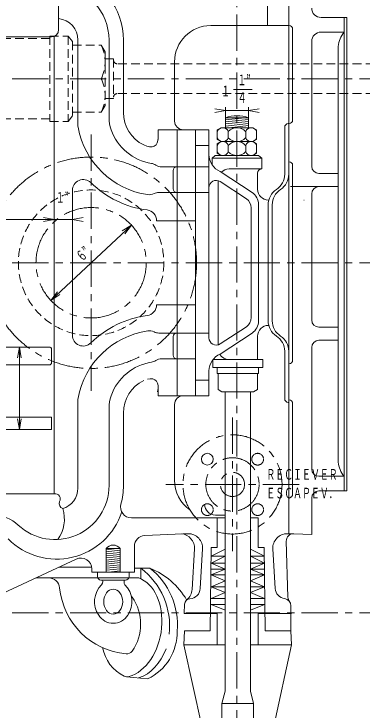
# Model space of a CAD drawing. Units: millimetres, scale not verified. Extents: x -5945 to 5945, y -4205 to 4205.
# Drawn here: x -1401 to -920, y 1650 to 2610 of the extents above; entities that cross this region are included whole.
import ezdxf
from ezdxf.enums import TextEntityAlignment as Align

# ---------------------------------------------------------------- set-up
doc = ezdxf.new("R2010")
doc.units = ezdxf.units.MM
doc.header["$LTSCALE"] = 10
doc.linetypes.add('CHAIN1', pattern=[8, 5, -1, 1, -1])
doc.linetypes.add('DASHED1', pattern=[1.8, 1.2, -0.6])
for name, color, linetype, lineweight in [('0-0_0', 3, 'Continuous', 18), ('0-1_芯', 4, 'CHAIN1', 18), ('0-2_寸法', 2, 'Continuous', 18)]:
    doc.layers.add(name, color=color, linetype=linetype, lineweight=lineweight)
doc.styles.add('ＭＳ ゴシック', font='')
doc.styles.get('ＭＳ ゴシック').set_extended_font_data('MS Gothic')

msp = doc.modelspace()

# ---------------------------------------------------------------- linework, layer by layer
at = {"layer": '0-0_0'}
for p, q in [((-1339.64, 2683.68), (-1339.64, 2588.72)), ((-1021.55, 2663.52), (-1021.55, 1893.2)), ((-1050.84, 2638.55), (-1050.84, 2594.41)), ((-941.43, 2605.48), (-976.84, 2605.48)), ((-945.13, 2605.48), (-945.13, 2267.06)), ((-941.43, 2605.48), (-941.43, 2267.06)), ((-1021.55, 2594.41), (-1129.45, 2594.41)), ((-1021.55, 2594.41), (-1021.16, 2594.41)), ((-1020.76, 2594.41), (-1021.16, 2594.41)), ((-1016.16, 2589.41), (-1016.16, 2464.08)), ((-945.13, 2585.3), (-976.84, 2585.3)), ((-1798.57, 2578.72), (-1349.64, 2578.72)), ((-1345.6, 2579.57), (-1345.6, 1948.28)), ((-1312.96, 2574.44), (-1312.96, 2456.68)), ((-1270.02, 2574.44), (-1270.02, 2467.36)), ((-1250.03, 2574.44), (-1250.03, 2474.49)), ((-989.84, 2400.31), (-989.84, 2572.3)), ((-953.17, 1992.03), (-953.17, 2565.71)), ((-1179.45, 2462.53), (-1179.45, 2544.41)), ((-1082.42, 2467.09), (-1109.16, 2464.25)), ((-1077.16, 2467.09), (-1109.16, 2467.09)), ((-1109.16, 2453.45), (-1109.16, 2467.09)), ((-1077.16, 2464.81), (-1109.16, 2461.41)), ((-1077.16, 2461.97), (-1109.16, 2458.57)), ((-1077.16, 2453.45), (-1077.16, 2467.09)), ((-1131.82, 2450.53), (-1202.19, 2450.53)), ((-1202.19, 2437.34), (-1202.19, 2450.53)), ((-1175.69, 2450.53), (-1175.69, 2083.58)), ((-1150.55, 2450.53), (-1150.55, 2083.58)), ((-1131.82, 2164.25), (-1131.82, 2450.53)), ((-1120.32, 2450.33), (-1114.93, 2453.45)), ((-1120.32, 2437.34), (-1120.32, 2450.33)), ((-1071.39, 2453.45), (-1114.93, 2453.45)), ((-1077.16, 2459.13), (-1109.16, 2455.73)), ((-1077.16, 2456.29), (-1103.89, 2453.45)), ((-1065.99, 2450.33), (-1071.39, 2453.45)), ((-1065.99, 2437.34), (-1065.99, 2450.33)), ((-1027.19, 2389.12), (-1027.19, 2454.08)), ((-1022.19, 2459.08), (-1021.55, 2459.08)), ((-1021.16, 2459.08), (-1021.55, 2459.08)), ((-1105.21, 2439.45), (-1105.21, 2448.22)), ((-1081.1, 2439.45), (-1081.1, 2448.22)), ((-1120.32, 2437.34), (-1114.93, 2434.22)), ((-1071.39, 2434.22), (-1114.93, 2434.22)), ((-1071.39, 2434.22), (-1114.93, 2434.22)), ((-1065.99, 2437.34), (-1071.39, 2434.22)), ((-1065.99, 2431.1), (-1071.39, 2434.22)), ((-1065.99, 2418.1), (-1065.99, 2431.1)), ((-1131.82, 2428.97), (-1150.55, 2428.97)), ((-1105.21, 2420.22), (-1105.21, 2428.99)), ((-1081.1, 2420.22), (-1081.1, 2428.99)), ((-1058.69, 2411.43), (-1127.63, 2411.43)), ((-1063.2, 2414.99), (-1123.11, 2414.99)), ((-1120.32, 2418.1), (-1114.93, 2414.99)), ((-1071.39, 2414.99), (-1114.93, 2414.99)), ((-1065.99, 2418.1), (-1071.39, 2414.99)), ((-1058.69, 2396.51), (-1058.69, 2411.43)), ((-1021.55, 2406.48), (-1021.16, 2406.48)), ((-1197.25, 2399.5), (-1131.82, 2399.5)), ((-1181.28, 2394.5), (-1181.28, 2369)), ((-1072.23, 2364.05), (-1116.24, 2393.01)), ((-1058.69, 2396.51), (-1103.99, 2396.51)), ((-1016.16, 2401.48), (-1016.16, 2132.63)), ((-1064.54, 2390.66), (-1064.54, 2368.43)), ((-953.17, 2390.31), (-979.84, 2390.31)), ((-1118.99, 2380.31), (-1118.99, 2153.8)), ((-1080.17, 2355.28), (-1116.32, 2379.07)), ((-1320.6, 2366.95), (-1320.6, 2167.16)), ((-1201.18, 2364), (-1131.82, 2364)), ((-979.84, 2372.17), (-1019.34, 2372.17)), ((-953.17, 2372.17), (-979.84, 2372.17)), ((-989.84, 2188.22), (-989.84, 2362.17)), ((-1063.22, 2186.77), (-1063.22, 2347.34)), ((-1049.98, 2186.94), (-1049.98, 2347.17)), ((-1049.54, 2353.43), (-1049.18, 2353.43)), ((-1044.34, 2186.94), (-1044.34, 2347.17)), ((-1000.78, 2353.43), (-1000.07, 2353.43)), ((-1073.41, 2191.36), (-1073.41, 2342.75)), ((-1204.19, 2325.01), (-1150.55, 2325.01)), ((-945.13, 1952.26), (-945.13, 2267.06)), ((-941.43, 1952.26), (-941.43, 2267.06)), ((-1204.19, 2209.1), (-1150.55, 2209.1)), ((-1049.54, 2180.68), (-1049.18, 2180.68)), ((-1080.17, 2178.83), (-1116.32, 2155.04)), ((-953.17, 2178.22), (-979.84, 2178.22)), ((-1201.18, 2170.11), (-1131.82, 2170.11)), ((-1181.28, 2139.61), (-1181.28, 2165.11)), ((-1131.82, 2164.25), (-1131.82, 2163.39)), ((-1072.23, 2170.06), (-1116.24, 2141.1)), ((-1064.54, 2133.37), (-1064.54, 2165.68)), ((-953.17, 2160.08), (-979.84, 2160.08)), ((-1574.1, 2150.79), (-1352.41, 2150.79)), ((-1349.41, 2147.79), (-1349.41, 2129.18)), ((-1027.19, 2144.99), (-1027.19, 2079.46)), ((-989.84, 1982.44), (-989.84, 2150.08)), ((-1197.25, 2134.61), (-1150.55, 2134.61)), ((-1057.59, 2133.37), (-1057.59, 2122.68)), ((-1603.98, 2126.18), (-1352.41, 2126.18)), ((-1021.55, 2127.63), (-1021.16, 2127.63)), ((-1131.82, 2117.79), (-1131.82, 2083.58)), ((-1057.59, 2122.68), (-1126.53, 2122.68)), ((-1119.23, 2092.05), (-1119.23, 2114.35)), ((-1064.9, 2092.05), (-1064.9, 2114.35)), ((-1063.45, 2114.35), (-1063.45, 2122.68)), ((-1131.82, 2105.15), (-1150.55, 2105.15)), ((-1202.19, 2096.77), (-1202.19, 2083.58)), ((-1119.23, 2092.05), (-1113.83, 2088.93)), ((-1109.56, 1675.85), (-1109.56, 2088.93)), ((-1074.56, 1675.85), (-1074.56, 2088.93)), ((-1312.96, 1956.15), (-1312.96, 2077.43)), ((-1131.82, 2083.58), (-1202.19, 2083.58)), ((-1021.55, 2077.97), (-1021.16, 2077.97)), ((-1270.02, 1959.67), (-1270.02, 2066.75)), ((-1179.45, 2071.58), (-1179.45, 1966.99)), ((-1022.19, 2074.46), (-1021.55, 2074.46)), ((-1016.16, 2072.97), (-1016.16, 1947.64)), ((-1250.03, 1959.67), (-1250.03, 2059.62)), ((-1574.1, 2054.16), (-1349.41, 2054.16)), ((-1349.41, 2054.16), (-1349.41, 2036.79)), ((-1798.87, 2036.79), (-1349.41, 2036.79)), ((-945.13, 1972.44), (-979.84, 1972.44)), ((-941.43, 1952.26), (-979.84, 1952.26)), ((-1345.6, 1948.28), (-1536, 1948.28)), ((-989.84, 1892.12), (-989.84, 1942.26)), ((-1239.11, 1915.05), (-1109.56, 1915.05)), ((-1109.56, 1918.9), (-1123, 1918.9)), ((-1120.37, 1873.92), (-1120.37, 1915.05)), ((-1074.56, 1915.05), (-1063.75, 1915.05)), ((-1063.75, 1873.92), (-1063.75, 1915.05)), ((-1220.6, 1890.83), (-1167.83, 1893.21)), ((-1167.83, 1893.21), (-1160.57, 1893.21)), ((-1015.03, 1893.15), (-1023.56, 1893.21)), ((-989.84, 1892.12), (-1014.62, 1893.15)), ((-1234.92, 1875.85), (-1234.92, 1840.16)), ((-1025.03, 1882.84), (-1022.62, 1805.52)), ((-1254.46, 1872.61), (-1273.86, 1872.61)), ((-1273.86, 1840.16), (-1273.86, 1872.61)), ((-1259.14, 1872.61), (-1273.86, 1871.05)), ((-1254.46, 1870.27), (-1273.86, 1868.21)), ((-1254.46, 1867.43), (-1273.86, 1865.37)), ((-1254.46, 1864.59), (-1273.86, 1862.53)), ((-1254.46, 1840.16), (-1254.46, 1872.61)), ((-1151.85, 1872.15), (-1155.17, 1816.28)), ((-1140.59, 1872.15), (-1143.84, 1817.64)), ((-1109.56, 1871.89), (-1128.93, 1862.16)), ((-1074.56, 1871.89), (-1055.19, 1862.16)), ((-1043.53, 1872.15), (-1040.28, 1817.64)), ((-1435.4, 1802.11), (-1315.26, 1858.26)), ((-1254.46, 1861.75), (-1273.86, 1859.69)), ((-1254.46, 1858.91), (-1273.86, 1856.85)), ((-1254.46, 1856.07), (-1273.86, 1854.01)), ((-1128.93, 1862.16), (-1109.56, 1862.16)), ((-1055.19, 1862.16), (-1074.56, 1862.16)), ((-1294.12, 1847.16), (-1339.01, 1847.16)), ((-1293.91, 1844.67), (-1293.91, 1840.16)), ((-1254.46, 1853.23), (-1273.86, 1851.17)), ((-1254.46, 1850.4), (-1273.86, 1848.34)), ((-1254.46, 1847.56), (-1273.86, 1845.5)), ((-1254.46, 1844.72), (-1273.86, 1842.66)), ((-1213.45, 1845.7), (-1234.92, 1845.43)), ((-1225.98, 1845.54), (-1225.98, 1830.89)), ((-1128.93, 1852.43), (-1109.56, 1852.43)), ((-1055.19, 1852.43), (-1074.56, 1852.43)), ((-1293.91, 1840.16), (-1234.92, 1840.16)), ((-1286.08, 1839.78), (-1286.08, 1834.27)), ((-1254.46, 1841.88), (-1270.65, 1840.16)), ((-1242.25, 1839.78), (-1242.25, 1834.27)), ((-1128.93, 1844.32), (-1109.56, 1844.32)), ((-1128.93, 1836.21), (-1109.56, 1836.21)), ((-1055.19, 1844.32), (-1074.56, 1844.32)), ((-1055.19, 1836.21), (-1074.56, 1836.21)), ((-1228.95, 1832.08), (-1371.27, 1832.08)), ((-1281.08, 1829.27), (-1247.25, 1829.27)), ((-1128.93, 1820), (-1109.56, 1820)), ((-1055.19, 1820), (-1074.56, 1820)), ((-1109.56, 1811.89), (-1128.93, 1803.78)), ((-1074.56, 1811.89), (-1055.19, 1803.78)), ((-1128.93, 1803.78), (-1109.56, 1803.78)), ((-1055.19, 1803.78), (-1074.56, 1803.78)), ((-1165.66, 1795.89), (-1166.33, 1783.25)), ((-1128.93, 1795.67), (-1109.56, 1795.67)), ((-1128.93, 1795.67), (-1109.56, 1787.56)), ((-1055.19, 1795.67), (-1074.56, 1795.67)), ((-1055.19, 1795.67), (-1074.56, 1787.56)), ((-1018.47, 1793.6), (-1018.59, 1759.31)), ((-1166.33, 1783.25), (-1120.37, 1783.25)), ((-1120.37, 1739.98), (-1120.37, 1783.25)), ((-1063.75, 1739.98), (-1063.75, 1783.25)), ((-1017.79, 1783.25), (-1063.75, 1783.25)), ((-1165.54, 1759.31), (-1166.56, 1739.98)), ((-1165.54, 1759.31), (-1130.18, 1759.31)), ((-1018.59, 1759.31), (-1053.94, 1759.31)), ((-1018.59, 1759.31), (-1017.56, 1739.98)), ((-1166.56, 1739.98), (-1109.56, 1739.98)), ((-1166.56, 1739.98), (-1137.94, 1610.72)), ((-1017.56, 1739.98), (-1074.56, 1739.98)), ((-1017.56, 1739.98), (-1046.19, 1610.72)), ((-1245.62, 1695.79), (-1216.59, 1692.89)), ((-1114.06, 1659.06), (-1109.56, 1675.85)), ((-1114.06, 1491.2), (-1114.06, 1659.06)), ((-1070.06, 1491.2), (-1070.06, 1659.06))]:
    msp.add_line(p, q, dxfattribs=at)
at = {"layer": '0-0_0', "color": 1, "linetype": 'DASHED1'}
for p, q in [((-1351.81, 2576.44), (-1497.15, 2576.44)), ((-1351.81, 2579.92), (-1326.33, 2579.92)), ((-1351.81, 2579.92), (-1351.81, 2462.19)), ((-1326.33, 2579.92), (-1326.33, 2462.19)), ((-1326.33, 2579.92), (-1320.26, 2572.21)), ((-1320.26, 2572.21), (-1320.26, 2469.91)), ((-1320.26, 2567.45), (-1280.76, 2567.45)), ((-1280.76, 2567.45), (-1275.44, 2558.23)), ((-1275.44, 2558.23), (-1275.44, 2483.88)), ((-1275.44, 2548.38), (-1263.79, 2548.38)), ((-1263.79, 2548.38), (-1263.79, 2493.73)), ((-741.22, 2541.64), (-1258.79, 2541.64)), ((-1280.76, 2521.06), (-1320.26, 2521.06)), ((-741.22, 2500.47), (-1258.79, 2500.47)), ((-1275.44, 2493.73), (-1263.79, 2493.73)), ((-1280.76, 2474.67), (-1275.44, 2483.88)), ((-1326.33, 2462.19), (-1320.26, 2469.91)), ((-1320.26, 2474.67), (-1280.76, 2474.67)), ((-1351.81, 2465.67), (-1497.15, 2465.67)), ((-1351.81, 2462.19), (-1326.33, 2462.19))]:
    msp.add_line(p, q, dxfattribs=at)
at = {"layer": '0-0_0'}
for points in [[(-1120.32, 2418.1), (-1120.32, 2431.1), (-1114.93, 2434.22)], [(-1127.63, 2402.52), (-1127.63, 2411.43), (-1123.11, 2414.99)], [(-1058.69, 2410.01), (-1058.69, 2411.43), (-1063.2, 2414.99)], [(-1057.59, 2133.37), (-1126.53, 2133.37), (-1126.53, 2122.68)], [(-1063.45, 2114.35), (-1120.68, 2114.35), (-1120.68, 2122.68)], [(-1064.9, 2092.05), (-1070.29, 2088.93), (-1113.83, 2088.93)], [(-1120.37, 1873.92), (-1128.79, 1873.92), (-1130.18, 1759.31)], [(-1063.75, 1873.92), (-1055.33, 1873.92), (-1053.94, 1759.31)], [(-1109.56, 1862.16), (-1128.93, 1852.43), (-1109.56, 1844.32), (-1128.93, 1836.21), (-1109.56, 1828.1)], [(-1074.56, 1862.16), (-1055.19, 1852.43), (-1074.56, 1844.32), (-1055.19, 1836.21), (-1074.56, 1828.1)], [(-1109.56, 1828.1), (-1128.93, 1820), (-1109.56, 1811.89)], [(-1074.56, 1828.1), (-1055.19, 1820), (-1074.56, 1811.89)], [(-1114.06, 1659.06), (-1070.06, 1659.06), (-1074.56, 1675.85)]]:
    msp.add_lwpolyline(points, dxfattribs=at)
at = {"layer": '0-0_0', "color": 1, "linetype": 'DASHED1'}
msp.add_circle((-1294.74, 2267.06), 100.52, dxfattribs=at)
at = {"layer": '0-0_0'}
msp.add_circle((-1134.12, 1996), 8.13, dxfattribs=at)
for centre, radius, start, end in [((-1344.63, 2574.44), 74.61, 0, 86.16429), ((-1344.63, 2574.44), 94.6, 0, 39.08959), ((-976.84, 2618.48), 13, 180, 270), ((-1342.62, 2574.44), 29.65, 0, 84.24339), ((-1129.45, 2544.41), 50, 90, 180), ((-1021.16, 2589.41), 5, 0, 90), ((-1349.64, 2588.72), 10, 270, 0), ((-976.84, 2572.3), 13, 90, 180), ((-917.05, 2562.34), 36.27, 140.72491, 174.664), ((-1200.03, 2474.49), 50, 180, 243.82233), ((-1093.16, 2425.04), 44.99, 69.16721, 110.83279), ((-1220.02, 2467.36), 50, 180, 199.62865), ((-1167.45, 2462.53), 12, 180, 270), ((-1021.16, 2464.08), 5, 270, 0), ((-1297.96, 2456.68), 15, 180, 190.3075), ((-1200.03, 2474.49), 114.54, 190.3075, 261.75573), ((-1200.03, 2474.49), 71.22, 199.62865, 260.96528), ((-1112.77, 2445.38), 8.07, 20.61975, 159.38025), ((-1093.16, 2436.95), 16.5, 43.08888, 136.91112), ((-1073.55, 2445.38), 8.07, 20.61975, 159.38025), ((-1022.19, 2454.08), 5, 90, 180), ((-1112.77, 2442.29), 8.07, 200.61975, 339.38025), ((-1112.77, 2426.15), 8.07, 20.61975, 159.38025), ((-1093.16, 2450.72), 16.5, 223.08888, 316.91112), ((-1093.16, 2417.71), 16.5, 43.08888, 136.91112), ((-1073.55, 2442.29), 8.07, 200.61975, 339.38025), ((-1073.55, 2426.15), 8.07, 20.61975, 159.38025), ((-1106.24, 2416.56), 25.58, 180.52591, 247.00258), ((-1112.77, 2423.06), 8.07, 200.61975, 339.38025), ((-1093.16, 2431.49), 16.5, 223.08888, 316.91112), ((-1073.55, 2423.06), 8.07, 200.61975, 339.38025), ((-1213.57, 2389.33), 15, 57.02887, 80.96528), ((-1197.25, 2414.5), 15, 237.02887, 270), ((-1021.16, 2401.48), 5, 0, 90), ((-1176.28, 2394.5), 5, 90, 180), ((-1103.99, 2381.51), 15, 90, 135.61535), ((-1058.69, 2390.66), 5.86, 90, 180), ((-979.84, 2400.31), 10, 180, 270), ((-1052.19, 2389.12), 25, 302.96604, 0), ((-1046.55, 2389.12), 25, 302.96604, 0), ((-1305.6, 2366.95), 15, 45.52725, 180), ((-1200.03, 2474.49), 135.7, 225.52725, 262.69642), ((-1121.82, 2370.72), 10, 56.6512, 180), ((-1201.18, 2349), 15, 90, 115.93577), ((-1176.28, 2369), 5, 180, 270), ((-1083.22, 2347.34), 20, 0, 56.6512), ((-1049.54, 2368.43), 15, 180, 270), ((-1024.98, 2347.17), 25, 122.96604, 180), ((-1019.34, 2347.17), 25, 122.96604, 180), ((-979.84, 2362.17), 10, 90, 180), ((-1214.3, 2375.98), 15, 261.75573, 295.93577), ((-1088.41, 2342.75), 15, 360, 56.6512), ((-1219.19, 2325.01), 15, 0, 82.69642), ((-1219.19, 2209.1), 15, 277.30358, 0), ((-1200.03, 2059.62), 135.7, 97.30358, 134.47275), ((-1088.41, 2191.36), 15, 303.3488, 0), ((-1083.22, 2186.77), 20, 303.3488, 0), ((-1049.54, 2165.68), 15, 90, 180), ((-1024.98, 2186.94), 25, 180, 237.03396), ((-1019.34, 2186.94), 25, 180, 237.03396), ((-979.84, 2188.22), 10, 180, 270), ((-1200.03, 2059.62), 114.54, 98.24427, 169.6925), ((-1214.3, 2158.13), 15, 64.06423, 98.24427), ((-1201.18, 2185.11), 15, 244.06423, 270), ((-1305.6, 2167.16), 15, 180, 314.47275), ((-1176.28, 2165.11), 5, 90, 180), ((-1121.82, 2163.39), 10, 180, 303.3488), ((-1052.19, 2144.99), 25, 0, 57.03396), ((-1046.55, 2144.99), 25, 0, 57.03396), ((-979.84, 2150.08), 10, 90, 180), ((-1352.41, 2147.79), 3, 0, 90), ((-1197.25, 2119.61), 15, 90, 122.97113), ((-1176.28, 2139.61), 5, 180, 270), ((-1106.24, 2117.55), 25.58, 112.99742, 179.47409), ((-1103.99, 2148.37), 15, 210.83659, 270), ((-1021.16, 2132.63), 5, 270, 0), ((-1352.41, 2129.18), 3, 270, 0), ((-1200.03, 2059.62), 71.22, 99.03472, 160.37135), ((-1213.57, 2144.78), 15, 279.03472, 302.97113), ((-1200.03, 2059.62), 50, 116.17767, 180), ((-1297.96, 2077.43), 15, 169.6925, 180), ((-1220.02, 2066.75), 50, 160.37135, 180), ((-1167.45, 2071.58), 12, 90, 180), ((-1022.19, 2079.46), 5, 180, 270), ((-1021.16, 2072.97), 5, 0, 90), ((-917.05, 1995.41), 36.27, 185.336, 219.27509), ((-979.84, 1982.44), 10, 180, 270), ((-1129.45, 1966.99), 50, 180, 235.09387), ((-1344.63, 1959.67), 74.61, 226.90808, 0), ((-1342.62, 1956.15), 29.65, 286.98904, 0), ((-1344.63, 1959.67), 94.6, 344.31984, 0), ((-979.84, 1942.26), 10, 90, 180), ((-1344.41, 1941.34), 7.04, 326.62073, 99.7343), ((-1021.16, 1947.64), 5, 270, 0), ((-1331.21, 1935.02), 7.73, 161.47911, 249.22108), ((-1239.11, 1930.05), 15, 164.31984, 270), ((-1123, 1933.9), 15, 180, 270), ((-1342.31, 1952.7), 94.6, 224.88333, 341.80568), ((-1378.7, 1913.24), 47.05, 323.35016, 18.02066), ((-1429.76, 1868.67), 50, 46.90808, 90), ((-1171.82, 1873.21), 20, 356.9627, 84.63415), ((-1160.57, 1873.21), 20, 356.9627, 90), ((-1023.56, 1873.21), 20, 90, 183.0373), ((-1015.03, 1883.15), 10, 87.63668, 181.78534), ((-1219.92, 1875.85), 15, 92.5826, 180), ((-1264.16, 1865.39), 12.09, 36.67281, 143.32719), ((-1308.91, 1844.67), 15, 0, 115.04848), ((-1286.31, 1765.74), 100.04, 353.57212, 52.91107), ((-1251.49, 1750.47), 102.54, 29.98067, 68.22615), ((-1274.82, 1767.54), 99.37, 354.92308, 51.86148), ((-1353.17, 1817.08), 15, 5.51444, 90), ((-1281.08, 1834.27), 5, 180, 270), ((-1286.2, 1827.21), 7.46, 306.3616, 16.06453), ((-1242.84, 1826.42), 6.42, 153.64846, 214.4444), ((-1247.25, 1834.27), 5, 270, 0), ((-1237.67, 1828.23), 101.03, 185.51444, 265.07819), ((-1257.37, 1799.34), 32.72, 134.2254, 214.59787), ((-1270.96, 1799.34), 32.72, 325.40213, 45.7746), ((-1175.14, 1817.34), 20, 308.61175, 356.9627), ((-1158.82, 1818.43), 15, 272.86923, 356.9627), ((-1025.3, 1818.43), 15, 183.0373, 262.71481), ((-1245.48, 1799.16), 10, 40.59828, 50.50047), ((-1292.44, 1768.35), 66.1, 325.62436, 34.37564), ((-1157.67, 1795.46), 8, 92.86923, 176.9627), ((-1028.47, 1793.64), 10, 359.80631, 82.71481), ((-1012.62, 1805.84), 10, 181.78534, 217.58719), ((-1264.16, 1793.33), 23.74, 211.95477, 328.04523), ((-1247.01, 1757.25), 71.2, 295.30212, 1.20328), ((-1225.24, 1745.73), 54.48, 190.33256, 244.03051), ((-1245.48, 1737.53), 10, 265.07819, 319.40172), ((-1244.71, 1705.75), 10, 244.03051, 285.5001)]:
    msp.add_arc(centre, radius, start, end, dxfattribs=at)
at = {"layer": '0-0_0', "color": 1, "linetype": 'DASHED1'}
for centre, radius, start, end in [((-1328.66, 2544.25), 53.22, 334.16265, 25.83735), ((-1258.79, 2546.64), 5, 180, 270), ((-1328.66, 2497.86), 53.22, 334.16265, 25.83735), ((-1258.79, 2495.47), 5, 90, 180)]:
    msp.add_arc(centre, radius, start, end, dxfattribs=at)
at = {"layer": '0-0_0'}
for centre, major_axis, ratio, start_param, end_param in [((-1226.15, 2454.08), (-20.29, 25.02), 0.512252, 2.304292, 3.757682), ((-1226.15, 2080.03), (-20.29, -25.02), 0.512252, 2.304292, 3.757682), ((-1245.78, 1764.37), (11.11, 69.16), 0.688522, 3.44731, 6.161142), ((-1243.5, 1763.62), (0, -71.81), 0.796923, 0.254914, 1.153298)]:
    msp.add_ellipse(centre, major_axis=major_axis, ratio=ratio, start_param=start_param, end_param=end_param, dxfattribs=at)
msp.add_ellipse((-1264.16, 1799.4), major_axis=(0, 17.22), ratio=0.761996, dxfattribs=at)
at = {"layer": '0-1_芯'}
for p, q in [((-1093.16, -2880.37), (-1093.16, 2913.53)), ((-3323.77, 2521.06), (3217.37, 2521.06)), ((-1294.74, 2443.9), (-1294.74, 2090.22)), ((-3323.77, 2267.06), (3217.37, 2267.06)), ((-1099.32, 2053.32), (-1099.32, 1869.08)), ((-1007.2, 1961.2), (-1191.44, 1961.2)), ((-3323.77, 1784.06), (3217.37, 1784.06))]:
    msp.add_line(p, q, dxfattribs=at)
for centre, radius in [((-1294.74, 2267.06), 145.83), ((-1294.74, 2267.06), 145.83), ((-1294.74, 2267.06), 76.2), ((-1099.32, 1961.2), 68.49), ((-1064.53, 1996), 8.13), ((-1099.32, 1961.2), 36.81), ((-1099.32, 1961.2), 16.67), ((-1134.12, 1926.41), 8.13), ((-1064.53, 1926.41), 8.13)]:
    msp.add_circle(centre, radius, dxfattribs=at)
at = {"layer": '0-2_寸法'}
for p, q in [((-1097.79, 2506.2), (-1072.14, 2506.2)), ((-1109.16, 2467.09), (-1109.16, 2481.73)), ((-1077.16, 2467.09), (-1077.16, 2481.73)), ((-1077.16, 2477.09), (-1062.38, 2479.7)), ((-1109.16, 2477.09), (-1123.93, 2474.49)), ((-1077.16, 2477.09), (-1062.38, 2474.49)), ((-1802.6, 2326.74), (-1320.6, 2326.74)), ((-1345.6, 2326.74), (-1360.38, 2329.35)), ((-1345.6, 2326.74), (-1360.38, 2324.14)), ((-1320.6, 2326.74), (-1305.83, 2329.35)), ((-1320.6, 2326.74), (-1305.83, 2324.14)), ((-1350.41, 2215.02), (-1239.07, 2319.09)), ((-1239.07, 2319.09), (-1251.64, 2310.9)), ((-1239.07, 2319.09), (-1248.08, 2307.1)), ((-1350.41, 2215.02), (-1341.4, 2227.01)), ((-1350.41, 2215.02), (-1337.84, 2223.21)), ((-1393.85, 2150.79), (-1396.45, 2136.02)), ((-1393.85, 2036.79), (-1393.85, 2150.79)), ((-1393.85, 2150.79), (-1391.24, 2136.02)), ((-1393.85, 2036.79), (-1396.45, 2051.56)), ((-1393.85, 2036.79), (-1391.24, 2051.56))]:
    msp.add_line(p, q, dxfattribs=at)
msp.add_lwpolyline([(-1077.16, 2477.09), (-1109.16, 2477.09), (-1123.93, 2479.7)], dxfattribs=at)

# ---------------------------------------------------------------- texts
at = {"layer": '0-2_寸法', "style": 'ＭＳ ゴシック', "width": 0.6}
for s, p in [('１”', (-1092.48, 2507.69)), ('１', (-1114.8, 2492.38)), ('４', (-1092.31, 2483.3)), ('１”', (-1343.6, 2345.57)), ('ＲＥＣＩＥＶＥＲ\u3000', (-1052.54, 1963.38)), ('ＥＳＣＡＰＥＶ．', (-1052.54, 1937.51))]:
    msp.add_text(s, height=14.66, dxfattribs=at).set_placement(p, align=Align.BOTTOM_LEFT)
msp.add_text('６”', height=14.66, rotation=43.065, dxfattribs=at).set_placement((-1304.55, 2264.52), align=Align.BOTTOM_LEFT)

doc.saveas('drawing.dxf')
